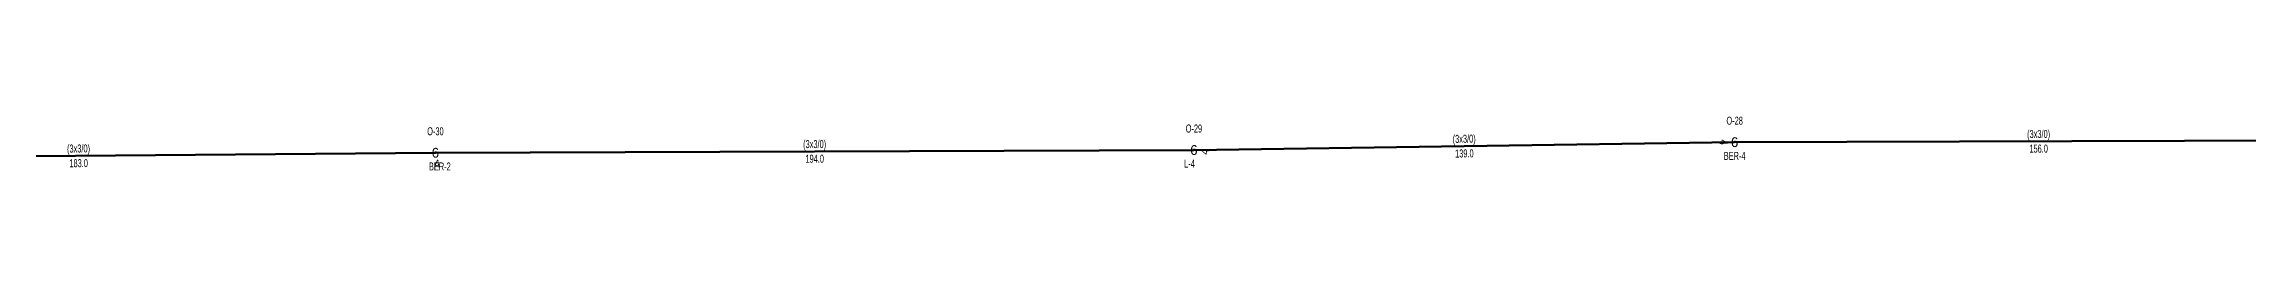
# Model space of a CAD drawing. Header units: millimetres. Extents: x 542876 to 548433, y 4216806 to 4221056.
# Drawn here: x 544338 to 544902, y 4220834 to 4220848 of the extents above; entities that cross this region are included whole.
import ezdxf
from ezdxf.enums import TextEntityAlignment as Align

# ---------------------------------------------------------------- set-up
doc = ezdxf.new("R2010")
doc.units = ezdxf.units.MM
doc.layers.add('DIREK_ENH_MEVCUT', color=6, linetype='Continuous', lineweight=25)
doc.layers.add('HAT_ENH_HAVAI_MEVCUT', color=6, linetype='Continuous', lineweight=70)
doc.styles.add('Direk', font='B_CAD')
doc.styles.get("Standard").update_dxf_attribs({"font": 'Arial'})

msp = doc.modelspace()

# ---------------------------------------------------------------- linework, layer by layer
at = {"layer": 'HAT_ENH_HAVAI_MEVCUT'}
for p, q in [((544926.554, 4220841.649), (544770.776908, 4220841.203126)), ((544437.914, 4220838.489), (544255.079594, 4220836.93133)), ((544632.246, 4220839.194), (544437.914, 4220838.489)), ((544770.776908, 4220841.203126), (544632.246, 4220839.194))]:
    msp.add_line(p, q, dxfattribs=at)

# ---------------------------------------------------------------- texts
at = {"layer": 'DIREK_ENH_MEVCUT', "width": 0.53}
for s, p in [('O-28', (544770.776908, 4220846.703126)), ('O-30', (544437.914, 4220843.989)), ('O-29', (544632.246, 4220844.694)), ('BER-2', (544439.052392, 4220834.989)), ('L-4', (544631.107608, 4220835.694)), ('BER-4', (544770.776908, 4220837.703126))]:
    msp.add_text(s, height=2.05, dxfattribs=at).set_placement(p, align=Align.MIDDLE_CENTER)
at = {"layer": 'DIREK_ENH_MEVCUT', "color": 32, "style": 'Direk'}
for rotation, p in [(270.415455, (544767.976982, 4220841.182823)), (369.252743, (544438.364212, 4220835.725432)), (441.406775, (544635.014567, 4220838.775628))]:
    msp.add_text('4', height=2, rotation=rotation, dxfattribs=at).set_placement(p, align=Align.MIDDLE_CENTER)
at = {"layer": 'DIREK_ENH_MEVCUT', "style": 'Direk'}
for p in [(544770.776908, 4220841.203126), (544437.914, 4220838.489), (544632.246, 4220839.194)]:
    msp.add_text('6', height=2.5, dxfattribs=at).set_placement(p, align=Align.MIDDLE_CENTER)
at = {"layer": 'HAT_ENH_HAVAI_MEVCUT', "lineweight": 30, "width": 0.53}
for rotation, p in [(360.207857, (544535.076916, 4220839.691494, 272218.957)), (360.830907, (544701.499128, 4220841.048474, 272316.123)), (360.163995, (544848.663021, 4220842.276059, 272385.388454)), (360.488123, (544346.489556, 4220838.560134, 272127.539797))]:
    msp.add_text('(3x3/0)', height=2.05, rotation=rotation, dxfattribs=at).set_placement(p, align=Align.CENTER)
for s, rotation, p in [('183.0', 360.488123, (544346.504039, 4220836.860196, 272127.539797)), ('194.0', 360.207857, (544535.083084, 4220837.991506, 272218.957)), ('139.0', 360.830907, (544701.52378, 4220839.348652, 272316.123)), ('156.0', 360.163995, (544848.667887, 4220840.576066, 272385.388454))]:
    msp.add_text(s, height=2.05, rotation=rotation, dxfattribs=at).set_placement(p, align=Align.TOP_CENTER)

doc.saveas('drawing.dxf')
